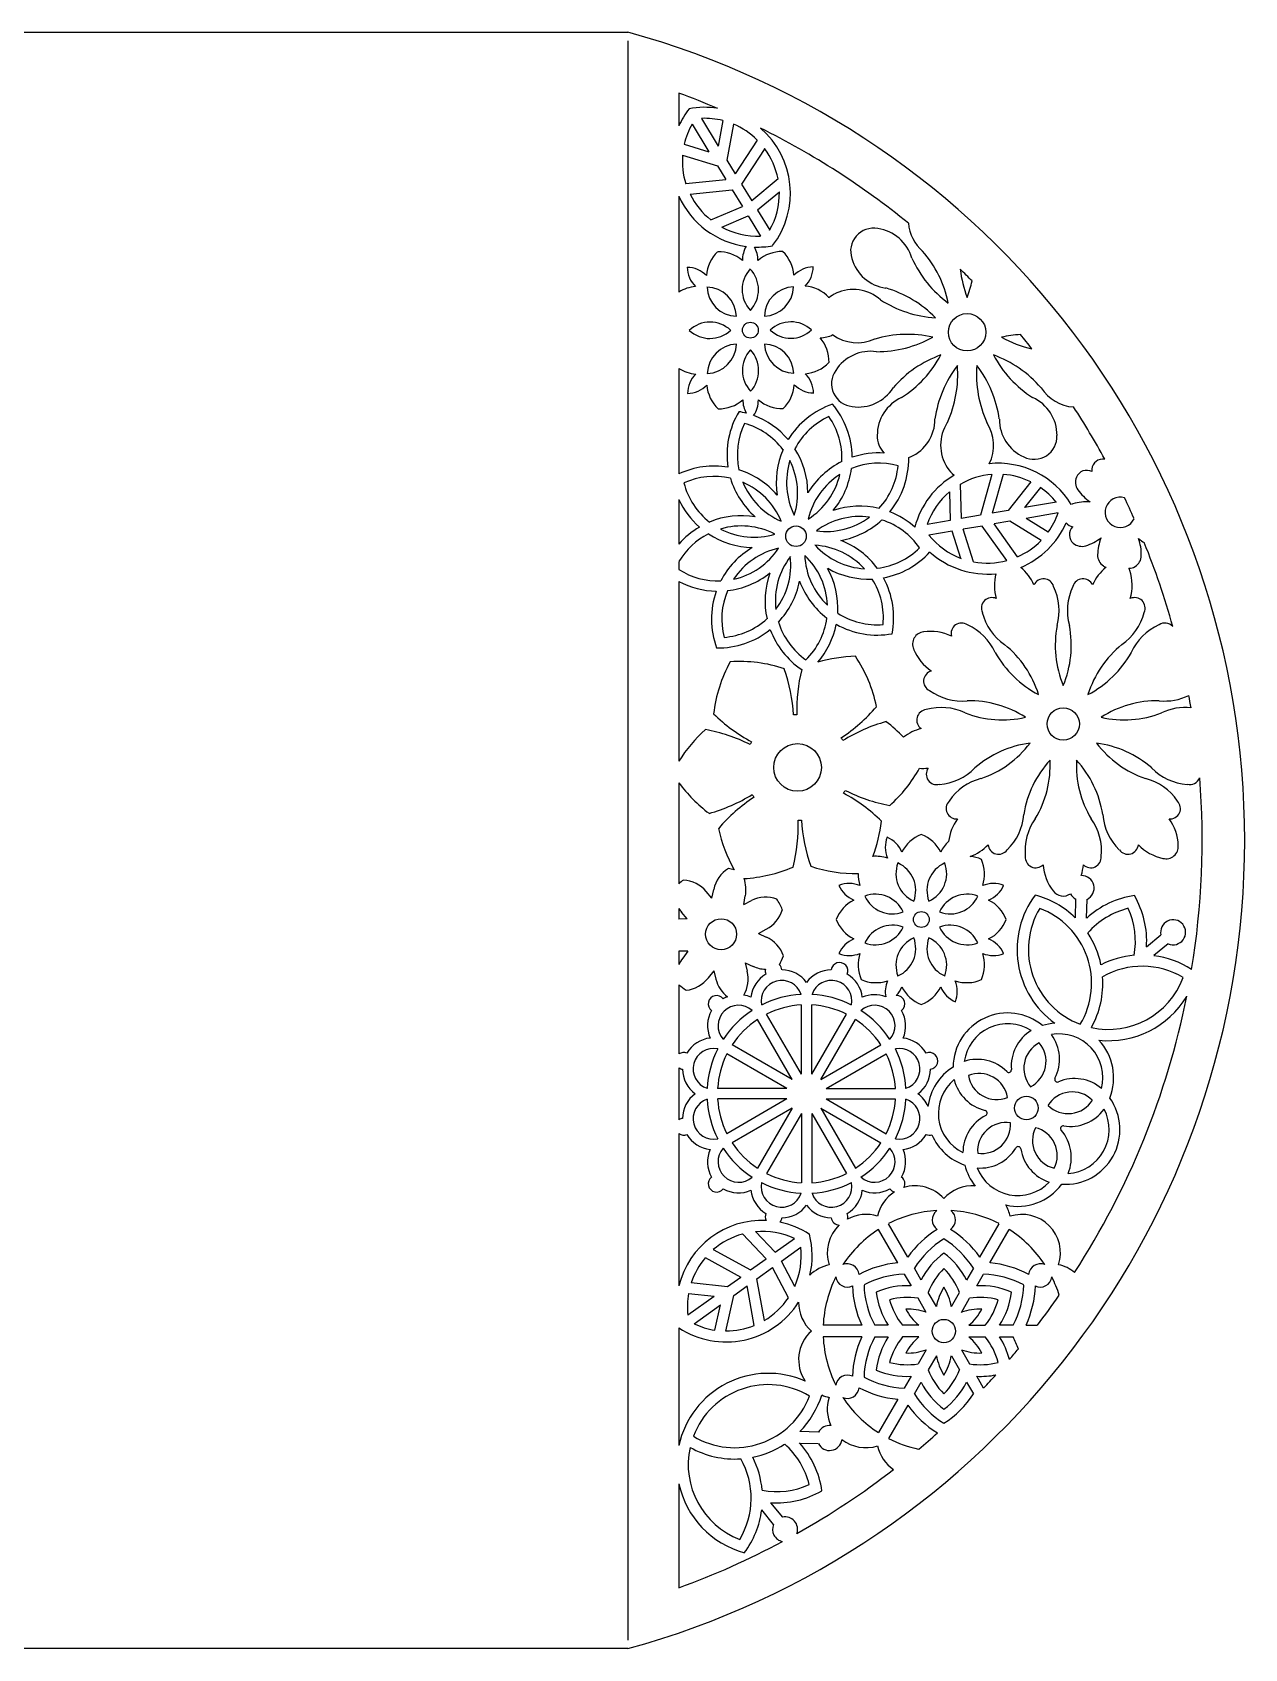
# Model space of a CAD drawing. Extents: x 2 to 287, y 28 to 218.
# Drawn here: x 144.5 to 287, y 28.3 to 218.3 of the extents above; entities that cross this region are included whole.
import ezdxf

# ---------------------------------------------------------------- set-up
doc = ezdxf.new("R2010")
doc.units = 0
doc.layers.get('0').update_dxf_attribs({"linetype": 'CONTINUOUS'})

msp = doc.modelspace()

# ---------------------------------------------------------------- linework, layer by layer
for p, q in [((74.54, 218.35), (214.54, 218.35)), ((214.54, 217.35), (214.54, 29.35)), ((220.54, 211.19), (220.54, 207.35)), ((222.08, 207.56), (224.07, 204.3)), ((223.18, 208.23), (225.17, 204.97)), ((225.71, 207.97), (225.17, 204.97)), ((226.94, 207.55), (226.18, 203.32)), ((229.75, 205.68), (227.16, 201.7)), ((220.97, 203.91), (225.08, 202.65)), ((221.16, 205.19), (224.07, 204.3)), ((226.18, 203.32), (227.16, 201.7)), ((230.62, 204.67), (227.91, 200.49)), ((225.08, 202.65), (226.07, 201.03)), ((221.35, 200.56), (226.07, 201.03)), ((221.85, 199.32), (226.81, 199.82)), ((226.81, 199.82), (228, 197.87)), ((227.91, 200.49), (229.09, 198.54)), ((232.19, 201.11), (229.09, 198.54)), ((232.36, 199.57), (229.77, 197.43)), ((220.54, 199.08), (220.54, 187.81)), ((224.3, 196.29), (228, 197.87)), ((225.58, 195.44), (228.67, 196.77)), ((228.67, 196.77), (230.12, 194.4)), ((229.77, 197.43), (231.21, 195.07)), ((220.54, 178.82), (220.54, 166.44)), ((257.33, 166.38), (255.97, 161.58)), ((258.66, 166.38), (257.37, 161.82)), ((261.92, 165.5), (259.24, 162.14)), ((220.54, 163.42), (220.54, 158.18)), ((252.35, 164.33), (252.44, 160.97)), ((253.61, 165.22), (253.72, 161.19)), ((263.04, 164.85), (261.14, 162.47)), ((255.97, 161.58), (253.72, 161.19)), ((259.24, 162.14), (257.37, 161.82)), ((264.91, 163.12), (261.14, 162.47)), ((265.12, 161.85), (261.36, 161.2)), ((252.44, 160.97), (249.71, 160.5)), ((252.66, 159.71), (249.93, 159.24)), ((253.69, 156.51), (252.66, 159.71)), ((256.18, 160.31), (253.94, 159.93)), ((255.18, 156.1), (253.94, 159.93)), ((259.07, 156.24), (256.18, 160.31)), ((259.45, 160.88), (257.59, 160.55)), ((260.33, 156.69), (257.59, 160.55)), ((263.11, 158.6), (259.45, 160.88)), ((263.94, 159.59), (261.36, 161.2)), ((220.54, 156.12), (220.54, 155.2)), ((220.54, 153.8), (220.54, 132.67)), ((220.54, 130.12), (220.54, 118.26)), ((224.42, 116.57), (223.75, 117.36)), ((224.42, 116.57), (224.63, 117.58)), ((228.15, 115.82), (228.34, 116.83)), ((228.15, 115.82), (229.07, 116.28)), ((267.17, 116.46), (267.13, 114.25)), ((268.46, 114.23), (268.51, 116.43)), ((220.54, 115.36), (220.54, 114.1)), ((221.5, 114.13), (220.54, 114.1)), ((221.5, 114.13), (220.85, 114.93)), ((229.88, 112.43), (230.79, 112.91)), ((229.88, 112.43), (230.81, 112)), ((275.5, 110.83), (277.19, 112.24)), ((221.6, 110.33), (220.54, 110.32)), ((220.54, 110.32), (220.54, 108.75)), ((221.6, 110.33), (220.98, 109.5)), ((278.05, 111.21), (276.35, 109.81)), ((228.31, 108.97), (228.55, 107.97)), ((228.31, 108.97), (229.25, 108.55)), ((224.63, 108.03), (223.99, 107.22)), ((224.63, 108.03), (224.89, 107.04)), ((220.54, 106.38), (220.54, 98.25)), ((234.93, 95.87), (230.85, 102.93)), ((234.93, 95.87), (234.93, 104.03)), ((236.16, 95.87), (236.16, 104.03)), ((236.16, 95.87), (240.24, 102.93)), ((233.86, 95.26), (229.78, 102.32)), ((237.22, 95.26), (241.3, 102.32)), ((233.86, 95.26), (226.8, 99.33)), ((237.22, 95.26), (244.29, 99.33)), ((233.24, 94.19), (226.18, 98.27)), ((237.84, 94.19), (244.9, 98.27)), ((220.54, 96.63), (220.54, 90.51)), ((233.24, 94.19), (225.09, 94.19)), ((237.84, 94.19), (246, 94.19)), ((233.24, 92.96), (225.09, 92.96)), ((233.24, 92.96), (226.18, 88.88)), ((233.86, 91.89), (226.8, 87.81)), ((233.86, 91.89), (229.78, 84.83)), ((234.93, 91.27), (230.85, 84.21)), ((234.93, 91.27), (234.93, 83.12)), ((236.16, 91.27), (236.16, 83.12)), ((236.16, 91.27), (240.24, 84.21)), ((237.22, 91.89), (244.29, 87.81)), ((237.22, 91.89), (241.3, 84.83)), ((237.84, 92.96), (246, 92.96)), ((237.84, 92.96), (244.9, 88.88)), ((220.54, 88.89), (220.54, 71.01)), ((247.45, 74.38), (245.18, 78.3)), ((255.91, 74.38), (258.18, 78.3)), ((228.01, 77.09), (230.8, 74.19)), ((229.53, 77.37), (231.86, 74.95)), ((231.86, 74.95), (234.11, 76.57)), ((246.26, 73.7), (243.99, 77.62)), ((257.1, 73.7), (259.37, 77.62)), ((223.63, 74.31), (227.8, 72.03)), ((224.58, 75.26), (228.95, 72.86)), ((228.95, 72.86), (230.8, 74.19)), ((232.61, 73.91), (234.86, 75.53)), ((229.7, 71.82), (231.55, 73.15)), ((233.41, 69.58), (231.55, 73.15)), ((234.16, 70.93), (232.61, 73.91)), ((247.02, 72.37), (247.82, 71)), ((249, 71.68), (248.21, 73.06)), ((255.15, 73.06), (254.35, 71.68)), ((255.54, 71), (256.34, 72.37)), ((221.98, 71.37), (226.26, 70.92)), ((226.26, 70.92), (227.8, 72.03)), ((227.01, 69.88), (228.55, 70.99)), ((229.38, 66.32), (228.55, 70.99)), ((230.58, 66.91), (229.7, 71.82)), ((221.59, 67.57), (224.69, 69.8)), ((221.66, 70.11), (224.69, 69.8)), ((222.34, 66.52), (225.44, 68.75)), ((224.77, 65.78), (225.44, 68.75)), ((226.07, 65.68), (227.01, 69.88)), ((249.61, 67.88), (248.66, 69.53)), ((250.8, 68.57), (249.85, 70.22)), ((252.56, 68.57), (253.51, 70.22)), ((253.75, 67.88), (254.7, 69.53)), ((220.54, 66.06), (220.54, 52.22)), ((242.02, 66.36), (237.5, 66.36)), ((242.02, 64.99), (237.5, 64.99)), ((245.14, 66.36), (243.55, 66.36)), ((243.55, 64.99), (245.14, 64.99)), ((248.74, 66.36), (246.83, 66.36)), ((248.74, 64.99), (246.83, 64.99)), ((254.62, 66.36), (256.53, 66.36)), ((254.62, 64.99), (256.53, 64.99)), ((259.81, 66.36), (258.22, 66.36)), ((258.22, 64.99), (259.81, 64.99)), ((261.34, 66.36), (262.66, 66.36)), ((249.61, 63.47), (248.66, 61.82)), ((250.8, 62.78), (249.85, 61.13)), ((252.56, 62.78), (253.51, 61.13)), ((253.75, 63.47), (254.7, 61.82)), ((247.82, 60.36), (247.02, 58.98)), ((248.21, 58.29), (249, 59.67)), ((254.35, 59.67), (255.15, 58.29)), ((256.34, 58.97), (255.54, 60.36)), ((246.26, 57.66), (243.99, 53.74)), ((247.45, 56.97), (245.18, 53.05)), ((236.95, 53.81), (234.75, 53.86)), ((234.72, 52.52), (236.92, 52.47)), ((220.54, 47.73), (220.54, 35.5)), ((231.67, 42.95), (230.28, 44.65)), ((231.31, 45.5), (232.71, 43.8)), ((214.54, 28.35), (74.54, 28.35))]:
    msp.add_line(p, q)
for centre, radius in [((254.41, 183.09), 2.2), ((228.94, 183.34), 0.929), ((234.3, 159.11), 1.21), ((265.71, 137.04), 1.9), ((234.48, 131.93), 2.8), ((225.5, 112.33), 1.82), ((249.03, 114.06), 0.929), ((261.38, 91.9), 1.39), ((251.68, 65.68), 1.37)]:
    msp.add_circle(centre, radius)
for centre, radius, start, end in [((188.55, 123.35), 98.49, 285.3013, 74.6987), ((188.55, 123.35), 93.49, 67.0007, 69.9899), ((229.76, 203.21), 10.11, 142.5368, 155.8693), ((223.53, 199.42), 10.11, 81.2373, 100.2363), ((229.76, 203.21), 8.82, 150.471, 167.0742), ((223.53, 199.42), 8.82, 75.6989, 92.3021), ((223.53, 199.42), 8.82, 45.2406, 67.2657), ((223.53, 199.42), 10.11, 322.5368, 49.3616), ((188.55, 123.35), 93.49, 50.9003, 63.5982), ((229.76, 203.21), 8.82, 175.5074, 197.5325), ((223.53, 199.42), 8.82, 11.0483, 36.5535), ((223.53, 199.42), 8.82, 330.471, 1.0328), ((229.76, 203.21), 10.11, 204.1307, 262.483), ((229.76, 203.21), 8.82, 206.2196, 231.7248), ((252.34, 196.31), 4.85, 184.9075, 229.4566), ((229.76, 203.21), 8.82, 241.7403, 272.3021), ((243.41, 192.63), 2.69, 79.2357, 198.9461), ((243.25, 190.47), 4.85, 15.998, 82.1563), ((228.05, 189.46), 4.28, 133.7766, 175.9562), ((225.21, 188.27), 4.28, 49.392, 91.5716), ((231.32, 191.53), 3.32, 149.9417, 180.1126), ((229.76, 203.21), 10.11, 268.1153, 280.2363), ((226.51, 191.51), 3.32, 0.2356, 28.7364), ((232.64, 188.3), 4.28, 88.7766, 130.9562), ((229.79, 189.47), 4.28, 4.392, 46.5716), ((238.9, 183.75), 13.59, 11.8159, 40.8308), ((221.44, 187.4), 3.32, 45.2356, 88.9319), ((224.83, 190.81), 3.32, 181.4163, 225.1126), ((231.53, 188.1), 3.56, 137.057, 223.2912), ((226.33, 188.08), 3.56, 317.057, 43.2912), ((236.41, 187.45), 3.32, 91.4163, 135.1126), ((233.01, 190.83), 3.32, 315.2356, 358.9319), ((245.52, 193.09), 4.85, 196.0256, 262.1838), ((260.26, 197.47), 13.59, 204.6238, 233.6387), ((267.11, 192.03), 13.59, 186.5156, 200.9114), ((188.55, 123.35), 93.49, 44.7056, 45.9009), ((222.81, 184.19), 4.28, 94.392, 122.0792), ((227.4, 188.53), 3.56, 182.057, 268.2912), ((223.73, 184.84), 3.56, 2.057, 88.2912), ((234.14, 184.88), 3.56, 92.057, 178.2912), ((230.45, 188.54), 3.56, 272.057, 358.2912), ((235.07, 184.23), 4.28, 43.7766, 85.9562), ((241.03, 183.27), 4.85, 48.7253, 114.8835), ((241.01, 175.26), 13.59, 44.5432, 73.5581), ((241.72, 192.03), 13.59, 339.0886, 347.6187), ((240, 185.16), 2.69, 111.963, 133.1674), ((233.88, 187.07), 4.28, 0.8237, 1.5716), ((251.56, 198.35), 13.59, 237.351, 266.3659), ((233.7, 180.75), 3.56, 47.057, 133.2912), ((224.19, 180.72), 3.56, 47.057, 133.2912), ((224.18, 185.92), 3.56, 227.057, 313.2912), ((233.69, 185.95), 3.56, 227.057, 313.2912), ((237.12, 185.76), 3.32, 270.2356, 297.1559), ((233.9, 179.63), 4.28, 358.7766, 40.9562), ((241.52, 186.7), 4.85, 233.4147, 294.9111), ((247.38, 169.25), 13.59, 77.2704, 106.2853), ((243.76, 194.39), 13.59, 270.0783, 299.0932), ((261.45, 169.25), 13.59, 93.2618, 102.7296), ((265.06, 194.39), 13.59, 240.9068, 257.1173), ((188.55, 123.35), 93.49, 38.1822, 39.5078), ((223.74, 181.8), 3.56, 272.057, 358.2912), ((227.43, 178.13), 3.56, 92.057, 178.2912), ((231.56, 178.59), 3.56, 137.057, 223.2912), ((226.35, 178.57), 3.56, 317.057, 43.2912), ((230.48, 178.14), 3.56, 2.057, 88.2912), ((234.15, 181.83), 3.56, 182.057, 268.2912), ((243.06, 176), 4.85, 81.4525, 147.6108), ((222.81, 182.45), 4.28, 237.8371, 265.9562), ((235.07, 182.48), 4.28, 274.392, 316.5716), ((255.97, 167.65), 13.59, 109.9977, 139.0126), ((239.35, 186.84), 13.59, 302.8056, 331.8205), ((264.08, 170.94), 13.59, 142.725, 171.7399), ((239.72, 178.1), 13.59, 335.5328, 4.5478), ((269.11, 178.1), 13.59, 175.4522, 204.4672), ((244.75, 170.94), 13.59, 8.2601, 37.275), ((252.85, 167.65), 13.59, 40.9874, 70.0023), ((269.48, 186.84), 13.59, 208.1795, 237.1944), ((224.87, 175.84), 3.32, 135.2356, 178.9319), ((221.47, 179.22), 3.32, 271.4163, 315.1126), ((228.09, 177.2), 4.28, 184.392, 226.5716), ((229.83, 177.21), 4.28, 313.7766, 355.9562), ((236.44, 179.27), 3.32, 225.2356, 268.9319), ((233.05, 175.86), 3.32, 1.4163, 45.1126), ((241.17, 177.04), 2.69, 144.6903, 264.4006), ((225.24, 178.37), 4.28, 268.7766, 310.9562), ((231.37, 175.16), 3.32, 180.2356, 208.409), ((226.56, 175.14), 3.32, 326.2803, 0.1126), ((232.67, 178.4), 4.28, 229.392, 271.5716), ((241.62, 179.15), 4.85, 261.4801, 327.6384), ((248.7, 170.99), 4.85, 114.1798, 180.3381), ((260.13, 170.99), 4.85, 359.6619, 65.8202), ((267.21, 179.15), 4.85, 212.3616, 266.627), ((235.92, 168.71), 9.73, 148.7623, 188.7623), ((225.97, 164.16), 9.73, 75.3082, 80.4031), ((225.97, 164.16), 9.73, 40.4031, 69.8347), ((241.71, 165.42), 9.73, 108.7623, 148.7623), ((241.71, 165.42), 8.52, 114.4899, 152.1339), ((231.17, 168.33), 8.52, 357.0315, 34.6755), ((231.17, 168.33), 9.73, 0.4031, 40.4031), ((188.55, 123.35), 93.49, 28.651, 33.0381), ((235.92, 168.71), 8.52, 154.4899, 192.1339), ((225.97, 164.16), 8.52, 37.0315, 74.6755), ((245.78, 172.86), 4.85, 294.2074, 0.3656), ((256.15, 169.82), 4.85, 146.9071, 213.0653), ((252.68, 169.82), 4.85, 333.2199, 33.0929), ((263.05, 172.86), 4.85, 179.6344, 245.7926), ((241.71, 165.42), 9.73, 156.5586, 188.7623), ((225.97, 164.16), 9.73, 0.4031, 32.6067), ((246.54, 170.84), 2.69, 177.4175, 226.2974), ((262.29, 170.84), 2.69, 242.8721, 2.5825), ((224.68, 157.63), 9.73, 80.4031, 115.1693), ((241.71, 165.42), 8.52, 162.3982, 206.7672), ((225.97, 164.16), 8.52, 342.3982, 26.7672), ((244.03, 159.18), 9.73, 116.5586, 148.7623), ((244.03, 159.18), 8.52, 74.4899, 112.1339), ((244.03, 159.18), 9.73, 86.1651, 108.7623), ((237.82, 168.19), 8.52, 317.0315, 354.6755), ((237.82, 168.19), 9.73, 320.4031, 0.9347), ((246.54, 170.84), 2.69, 292.0744, 297.1279), ((258.03, 157.58), 10.11, 31.4067, 95.8265), ((270.37, 166.88), 1.31, 92.537, 187.1454), ((270.41, 166.69), 1.49, 82.959, 93.78), ((224.68, 157.63), 8.52, 77.0315, 114.6755), ((229.37, 167.51), 8.52, 194.4899, 232.1339), ((235.92, 168.71), 9.73, 196.5586, 228.7623), ((224.68, 157.63), 9.73, 40.4031, 72.6067), ((224.68, 157.63), 8.52, 22.3982, 66.7672), ((235.92, 168.71), 8.52, 202.3982, 246.7672), ((231.17, 168.33), 8.52, 302.3982, 346.7672), ((244.03, 159.18), 8.52, 122.3982, 166.7672), ((231.17, 168.33), 9.73, 320.4031, 352.6067), ((258.03, 157.58), 10.11, 120.4618, 165.1005), ((254.41, 168.53), 2.69, 210.1448, 236.073), ((258.03, 157.58), 8.82, 94.5955, 120.1007), ((258.03, 157.58), 8.82, 63.8833, 85.9084), ((268.63, 165.45), 1.49, 156.0583, 215.8612), ((268.47, 165.55), 1.31, 62.6929, 157.3013), ((229.37, 167.51), 9.73, 204.8319, 228.7623), ((258.03, 157.58), 8.82, 130.1162, 160.678), ((258.03, 157.58), 8.82, 38.8469, 55.4501), ((272.05, 167.81), 5.64, 214.9099, 235.657), ((272.42, 161.92), 1.79, 74.0428, 335.3541), ((188.55, 123.35), 93.49, 23.8678, 25.5291), ((227.88, 151.8), 9.73, 80.4031, 112.6067), ((241.8, 152.91), 9.73, 76.5586, 108.7623), ((241.8, 152.91), 9.73, 48.3269, 68.7623), ((256.8, 164.77), 8.82, 324.0748, 340.678), ((267.26, 161.48), 1.49, 105.9771, 113.595), ((268.49, 157.52), 5.64, 86.1813, 106.9284), ((227.88, 151.8), 9.73, 120.4031, 138.9764), ((227.88, 151.8), 8.52, 62.3982, 106.7672), ((229.37, 167.51), 8.52, 242.3982, 286.7672), ((241.8, 152.91), 8.52, 82.3982, 126.7672), ((237.82, 168.19), 8.52, 262.3982, 306.7672), ((237.82, 168.19), 9.73, 280.4031, 312.6067), ((241.8, 152.91), 8.52, 34.4899, 72.1339), ((256.8, 164.77), 10.11, 292.8055, 336.1975), ((267.07, 161.5), 1.31, 218.3096, 259.1454), ((267.74, 159.29), 1.31, 134.6929, 229.3013), ((227.88, 151.8), 8.52, 117.0315, 149.4908), ((229.37, 167.51), 9.73, 236.5586, 268.7623), ((234.09, 149.38), 9.73, 120.4031, 152.6067), ((234.09, 149.38), 8.52, 102.3982, 146.7672), ((225.13, 162.38), 8.52, 282.3982, 326.7672), ((242.83, 163.8), 8.52, 222.3982, 266.7672), ((236.05, 149.54), 8.52, 42.3982, 86.7672), ((236.05, 149.54), 9.73, 36.5586, 68.7623), ((242.83, 163.8), 8.52, 277.0315, 314.6755), ((256.8, 164.77), 8.82, 218.8469, 249.4087), ((256.8, 164.77), 8.82, 293.6165, 315.6416), ((267.89, 159.41), 1.49, 228.0583, 287.8612), ((266.71, 163.39), 5.64, 286.9099, 307.657), ((275.39, 156.82), 5.64, 158.1813, 178.9284), ((269.25, 156.94), 5.64, 358.9099, 19.657), ((278.18, 163.17), 5.64, 230.1813, 238.468), ((188.55, 123.35), 93.49, 15.6098, 21.9968), ((240.39, 151.52), 8.52, 142.3982, 186.7672), ((225.17, 155.72), 8.52, 322.3982, 6.7672), ((243.84, 157.22), 8.52, 182.3982, 226.7672), ((229.49, 150.65), 8.52, 2.3982, 46.7672), ((242.83, 163.8), 9.73, 280.4031, 317.7807), ((256.8, 164.77), 10.11, 228.0113, 275.6158), ((256.8, 164.77), 8.82, 259.4242, 284.9294), ((271.24, 156.88), 1.49, 177.9771, 237.78), ((273.4, 156.84), 1.49, 300.0583, 359.8612), ((225.13, 162.38), 8.52, 237.4188, 272.1339), ((225.13, 162.38), 9.73, 276.5586, 308.7623), ((240.39, 151.52), 9.73, 160.4031, 192.6067), ((242.83, 163.8), 9.73, 240.4031, 272.6067), ((229.49, 150.65), 9.73, 356.5586, 28.7623), ((236.05, 149.54), 8.52, 354.4899, 32.1339), ((236.05, 149.54), 9.73, 348.7623, 28.7623), ((263.28, 153.34), 5.66, 166.025, 195.9944), ((257.1, 151.09), 5.66, 24.0056, 50.3316), ((263.39, 152.88), 1.23, 15.1705, 154.9684), ((268.04, 152.88), 1.23, 25.0316, 164.8295), ((274.33, 151.09), 5.66, 129.378, 155.9944), ((271.16, 156.7), 1.31, 236.537, 250.8394), ((273.47, 156.66), 1.31, 268.1751, 301.3013), ((272.14, 154.71), 1.44, 15.2015, 26.7821), ((268.15, 153.34), 5.66, 344.0056, 17.8992), ((225.13, 162.38), 9.73, 241.8652, 268.7623), ((234.09, 149.38), 9.73, 160.4031, 200.4031), ((234.09, 149.38), 8.52, 157.0315, 194.6755), ((225.17, 155.72), 9.73, 316.5586, 348.7623), ((243.84, 157.22), 9.73, 200.4031, 232.6067), ((258.71, 150.36), 6.52, 344.5555, 25.7851), ((272.72, 150.36), 6.52, 154.2149, 195.4445), ((257.32, 150.67), 1.23, 65.0316, 204.8295), ((262.52, 151.75), 6.52, 194.2149, 235.4445), ((268.91, 151.75), 6.52, 304.5555, 345.7851), ((274.11, 150.67), 1.23, 335.1705, 114.9684), ((225.17, 155.72), 8.52, 274.4899, 312.1339), ((240.39, 151.52), 8.52, 197.0315, 234.6755), ((229.49, 150.65), 8.52, 314.4899, 352.1339), ((229.49, 150.65), 9.73, 319.2236, 348.7623), ((243.84, 157.22), 9.73, 240.4031, 280.4031), ((243.84, 157.22), 8.52, 237.0315, 274.6755), ((253.76, 147.68), 1.23, 55.1705, 194.9684), ((251.79, 142.74), 6.52, 24.5555, 65.7851), ((277.06, 146.29), 12.29, 169.0339, 202.6366), ((254.37, 146.29), 12.29, 337.3634, 10.9661), ((279.64, 142.74), 6.52, 114.2149, 155.4445), ((277.67, 147.68), 1.23, 42.0432, 124.8295), ((225.17, 155.72), 9.73, 268.7623, 308.7623), ((240.39, 151.52), 9.73, 200.4031, 236.1692), ((249.44, 146.44), 1.44, 95.2015, 204.7985), ((250.08, 142.27), 5.66, 64.0056, 97.8992), ((251.08, 136.83), 12.29, 17.3634, 50.9661), ((280.35, 136.83), 12.29, 129.0339, 162.6366), ((241.68, 128.18), 16.82, 91.338, 106.6464), ((227.29, 135.67), 16.82, 11.6914, 33.681), ((253.37, 147.97), 5.66, 202.1008, 235.9944), ((268.46, 151.42), 12.29, 209.0339, 242.6366), ((262.97, 151.42), 12.29, 297.3634, 330.9661), ((241.32, 136.28), 16.82, 151.338, 173.3276), ((227.65, 127.57), 16.82, 71.6914, 93.681), ((214.31, 136.96), 19.74, 3.3228, 19.4457), ((254.13, 138.71), 19.74, 166.1262, 181.6962), ((250.53, 142.08), 1.23, 105.0316, 244.8295), ((253.81, 146.26), 6.52, 234.2149, 275.4445), ((228.76, 151.91), 19.74, 303.3228, 319.4457), ((249.72, 137.5), 1.23, 95.1705, 234.9684), ((251.38, 132.46), 6.52, 64.5555, 105.7851), ((254.64, 127.48), 12.29, 57.3634, 90.9661), ((276.79, 127.48), 12.29, 89.0339, 122.6366), ((277.62, 146.26), 6.52, 264.5555, 295.9552), ((280.05, 132.46), 6.52, 84.032, 115.4445), ((188.55, 123.35), 93.49, 9.6019, 10.5069), ((238.44, 152.33), 19.74, 225.5733, 241.6962), ((234.48, 131.93), 6.2, 90.7377, 94.2813), ((250.18, 118.3), 19.74, 105.5733, 121.6962), ((234.84, 123.82), 16.82, 43.9615, 53.3276), ((258.58, 149.82), 12.29, 249.0339, 282.6366), ((272.85, 149.82), 12.29, 257.3634, 290.9661), ((234.84, 123.82), 16.82, 131.6914, 148.2581), ((220.04, 116.98), 19.74, 63.3228, 79.4457), ((234.48, 131.93), 6.2, 150.7377, 154.2813), ((234.48, 131.93), 6.2, 30.7377, 34.2813), ((250.38, 131), 5.66, 104.0056, 127.3923), ((263.38, 122.6), 12.29, 97.3634, 130.9661), ((252.04, 142.24), 12.29, 289.0339, 322.6366), ((279.39, 142.24), 12.29, 217.3634, 250.9661), ((268.05, 122.6), 12.29, 49.0339, 82.6366), ((234.13, 140.03), 16.82, 311.6914, 330.8321), ((249.24, 137.48), 5.66, 265.6764, 275.9944), ((250.84, 131.14), 1.23, 145.0316, 284.8295), ((250.68, 136.45), 6.52, 274.2149, 315.4445), ((273.21, 124.47), 12.29, 137.3634, 170.9661), ((251.89, 132.23), 12.29, 329.0339, 2.6366), ((279.54, 132.23), 12.29, 177.3634, 210.9661), ((258.22, 124.47), 12.29, 9.0339, 42.6366), ((280.75, 136.45), 6.52, 224.5555, 265.7851), ((234.13, 140.03), 16.82, 216.0795, 233.3276), ((234.48, 131.93), 6.2, 330.7377, 334.2813), ((248.93, 146.88), 19.74, 243.3228, 259.4457), ((257.68, 124.32), 6.52, 104.5555, 145.7851), ((273.75, 124.32), 6.52, 34.2149, 75.4445), ((280.59, 131.14), 1.23, 255.1705, 339.8087), ((188.55, 123.35), 93.49, 350.6694, 4.5207), ((218.79, 145.55), 19.74, 285.5733, 301.6962), ((240.21, 111.94), 19.74, 123.3228, 139.4457), ((234.48, 131.93), 6.2, 210.7377, 214.2813), ((230.53, 111.52), 19.74, 45.5733, 61.6962), ((253.17, 127.11), 1.23, 135.1705, 274.9684), ((278.26, 127.11), 1.23, 265.0316, 44.8295), ((214.83, 125.14), 19.74, 345.5733, 1.6962), ((234.48, 131.93), 6.2, 270.7377, 274.2813), ((254.65, 126.89), 19.74, 183.3228, 199.4457), ((227.65, 127.57), 16.82, 338.7366, 353.3276), ((257.85, 122.56), 5.66, 144.0056, 173.0865), ((254.58, 126.92), 6.52, 314.2149, 355.4445), ((267.74, 122.13), 6.52, 144.5555, 185.7851), ((263.69, 122.13), 6.52, 354.2149, 35.4445), ((276.85, 126.92), 6.52, 184.5555, 225.7851), ((273.58, 122.56), 5.66, 2.1008, 35.9944), ((241.68, 128.18), 16.82, 191.6914, 209.4804), ((248.11, 122.54), 3.32, 158.7422, 202.4385), ((243.68, 120.7), 3.32, 22.5615, 66.2578), ((250.57, 120.05), 4.28, 111.1025, 153.2821), ((247.49, 120.05), 4.28, 26.7179, 68.8975), ((254.38, 120.7), 3.32, 130.2349, 157.4385), ((252.82, 126.78), 5.66, 290.091, 315.9944), ((258.11, 122.96), 1.23, 185.0316, 324.8295), ((273.32, 122.96), 1.23, 215.1705, 354.9684), ((278.61, 126.78), 5.66, 224.0056, 257.8992), ((277.8, 122.64), 1.44, 255.2015, 4.7985), ((228.32, 116.84), 3.76, 121.6047, 168.5656), ((222.53, 97.71), 22.65, 78.5251, 80.2971), ((227.29, 135.67), 16.82, 273.0461, 293.3276), ((241.32, 136.28), 16.82, 251.6914, 270.9529), ((243.7, 117.21), 4.28, 71.7179, 95.1387), ((249.61, 119.45), 3.56, 159.3829, 245.6171), ((244.81, 117.46), 3.56, 339.3829, 65.6171), ((253.25, 117.46), 3.56, 114.3829, 200.6171), ((248.45, 119.45), 3.56, 294.3829, 20.6171), ((254.36, 117.21), 4.28, 66.1025, 84.5993), ((252.18, 119.39), 4.28, 341.7179, 23.8975), ((262.48, 121.37), 1.23, 175.1705, 314.9684), ((269, 120.89), 5.66, 184.0056, 217.8992), ((262.43, 120.89), 5.66, 342.7737, 355.9944), ((268.95, 121.37), 1.23, 225.0316, 4.8295), ((235.07, 100.9), 22.65, 128.1898, 129.932), ((220.87, 114.94), 3.76, 39.9213, 86.8822), ((224.66, 117.58), 3.76, 348.4927, 20.2058), ((240.55, 114.97), 3.32, 67.5615, 111.2578), ((242.38, 119.41), 3.32, 203.7422, 247.4385), ((245.88, 119.39), 4.28, 178.8896, 198.2821), ((257.51, 114.97), 3.32, 68.7422, 112.4385), ((255.67, 119.41), 3.32, 292.5615, 336.2578), ((267.87, 117.75), 1.47, 295.9181, 91.2147), ((230.78, 112.93), 3.76, 70.1761, 117.1371), ((212.22, 105.53), 22.65, 25.3326, 28.8685), ((243.03, 112.52), 4.28, 116.7179, 158.8975), ((243.64, 113.48), 3.56, 24.3829, 110.6171), ((245.63, 118.28), 3.56, 204.3829, 290.6171), ((254.42, 113.48), 3.56, 69.3829, 155.6171), ((252.43, 118.28), 3.56, 249.3829, 335.6171), ((255.02, 112.52), 4.28, 21.1025, 63.2821), ((271.02, 110.54), 10.73, 143.4274, 234.0214), ((259.64, 106.57), 10.73, 45.7315, 75.0682), ((265.71, 118.25), 1.44, 215.2015, 305.8957), ((267.87, 117.75), 1.47, 207.2414, 241.8345), ((275.65, 106.26), 10.73, 98.4273, 132.0211), ((264.79, 111.49), 10.73, 356.4744, 30.0681), ((223.73, 117.34), 3.76, 211.8048, 219.9942), ((229.08, 116.26), 3.76, 297.0641, 344.0251), ((243.03, 115.6), 4.28, 201.1025, 243.2821), ((255.02, 115.6), 4.28, 296.7179, 338.8975), ((271.02, 110.54), 9.4, 149.155, 249.3405), ((259.64, 106.57), 9.4, 329.155, 69.3405), ((275.65, 106.26), 9.4, 104.155, 138.5769), ((264.79, 111.49), 9.4, 349.9186, 24.3405), ((278.63, 112.56), 1.47, 246.661, 192.5774), ((245.63, 109.83), 3.56, 69.3829, 155.6171), ((243.64, 114.64), 3.56, 249.3829, 335.6171), ((252.43, 109.83), 3.56, 24.3829, 110.6171), ((254.42, 114.64), 3.56, 204.3829, 290.6171), ((259.64, 106.57), 10.73, 11.6407, 33.374), ((229.27, 108.57), 3.76, 18.7475, 65.7085), ((242.38, 108.71), 3.32, 112.5615, 156.2578), ((249.61, 108.67), 3.56, 114.3829, 200.6171), ((244.81, 110.66), 3.56, 294.3829, 20.6171), ((253.25, 110.66), 3.56, 159.3829, 245.6171), ((248.45, 108.67), 3.56, 339.3829, 65.6171), ((255.67, 108.71), 3.32, 23.7422, 67.4385), ((223.98, 107.23), 3.76, 142.7784, 156.2101), ((230.8, 111.98), 3.76, 245.6356, 268.5307), ((211.91, 118.47), 22.65, 334.5175, 337.44), ((231.67, 108.01), 0.986, 7.2303, 46.2267), ((239.41, 108.01), 0.986, 337.2303, 172.7697), ((240.55, 113.14), 3.32, 248.7422, 292.4385), ((245.88, 108.73), 4.28, 161.7179, 203.8975), ((252.18, 108.73), 4.28, 336.1025, 18.2821), ((257.51, 113.14), 3.32, 247.5615, 291.2578), ((275, 99.16), 10.73, 95.1215, 116.8548), ((275, 99.16), 9.4, 59.155, 119.6835), ((275, 99.16), 10.73, 57.2618, 82.7639), ((221, 109.49), 3.76, 275.8904, 322.8513), ((228.53, 107.96), 3.76, 194.207, 232.5997), ((224.91, 107.04), 3.76, 329.9724, 14.2799), ((232.62, 104.49), 3.65, 120.5393, 173.3883), ((232.62, 104.49), 2.41, 18.5226, 191.4774), ((231.67, 108.01), 0.986, 167.9267, 202.7697), ((232.62, 104.49), 3.65, 36.6117, 89.4607), ((238.47, 104.49), 3.65, 90.5393, 143.3883), ((238.47, 104.49), 2.41, 348.5226, 161.4774), ((238.47, 104.49), 3.65, 6.6117, 59.4607), ((243.7, 110.91), 4.28, 246.1025, 288.2821), ((248.11, 105.58), 3.32, 157.5615, 190.5553), ((254.36, 110.91), 4.28, 251.7179, 293.8975), ((249.94, 105.58), 3.32, 338.7422, 22.4385), ((259.64, 106.57), 10.73, 330.9729, 4.0362), ((271.02, 110.54), 9.4, 257.711, 339.3405), ((234.51, 124.21), 22.65, 231.9043, 234.5828), ((224.97, 104.14), 0.986, 37.2303, 232.7697), ((227.55, 101.57), 3.65, 110.8417, 119.4607), ((227.55, 101.57), 3.65, 66.6117, 80.2345), ((235.54, 93.57), 11.7, 93.1238, 116.8762), ((235.54, 93.57), 11.7, 63.1238, 86.8762), ((243.54, 101.57), 3.65, 68.9206, 113.3883), ((243.68, 107.41), 3.32, 316.5793, 337.4385), ((246.11, 104.14), 0.986, 307.2303, 91.2046), ((250.57, 108.06), 4.28, 206.7179, 248.8975), ((247.49, 108.06), 4.28, 291.1025, 333.2821), ((254.38, 107.41), 3.32, 202.5615, 246.2578), ((188.55, 123.35), 93.49, 327.1047, 348.6987), ((271.02, 110.54), 10.73, 263.9279, 329.0406), ((227.55, 101.57), 3.65, 150.5393, 203.3883), ((227.55, 101.57), 2.41, 48.5226, 221.4774), ((235.54, 93.57), 11.7, 123.1238, 146.8762), ((235.54, 93.57), 10.47, 93.3723, 116.6277), ((235.54, 93.57), 10.47, 63.3723, 86.6277), ((243.54, 101.57), 2.41, 318.5226, 131.4774), ((235.54, 93.57), 11.7, 33.1238, 56.8762), ((243.54, 101.57), 3.65, 336.6117, 29.4607), ((259.18, 96.65), 6.42, 50.1647, 179.4707), ((235.54, 93.57), 10.47, 123.3723, 146.6277), ((235.54, 93.57), 10.47, 33.3723, 56.6277), ((259.18, 96.65), 5.15, 57.679, 171.9564), ((264.52, 96.82), 4.92, 121.6793, 184.61), ((265.22, 95.46), 6.42, 94.5223, 107.4707), ((224.62, 96.5), 3.65, 96.6117, 149.4607), ((224.62, 96.5), 2.41, 78.5226, 251.4774), ((235.54, 93.57), 11.7, 153.1238, 176.8762), ((246.46, 96.5), 2.41, 288.5226, 101.4774), ((235.54, 93.57), 11.7, 3.1238, 26.8762), ((246.46, 96.5), 3.65, 30.5393, 83.3883), ((264.44, 96.57), 3.36, 117.4106, 220.2248), ((260.33, 97.39), 3.36, 297.4106, 40.2248), ((265.22, 95.46), 5.15, 345.679, 99.9564), ((260.35, 97.64), 4.92, 333.0254, 35.9561), ((265.22, 95.46), 6.42, 338.1647, 43.427), ((221.1, 97.44), 0.986, 67.2303, 124.873), ((235.54, 93.57), 10.47, 153.3723, 176.6277), ((235.54, 93.57), 10.47, 3.3723, 26.6277), ((249.98, 97.44), 0.986, 277.2303, 112.7697), ((255.6, 92.7), 4.92, 45.0254, 107.9561), ((221.1, 97.44), 0.986, 235.127, 262.7697), ((224.62, 96.5), 3.65, 180.5393, 233.3883), ((246.46, 96.5), 3.65, 306.6117, 359.4607), ((256.18, 91.28), 6.42, 122.1647, 172.8187), ((256.18, 91.28), 5.15, 129.679, 243.9564), ((257.67, 96.41), 4.92, 193.6793, 256.61), ((255.84, 92.6), 3.36, 9.4106, 112.2248), ((257.88, 96.26), 3.36, 189.4106, 292.2248), ((259.3, 96.4), 0.318, 225.0254, 4.61), ((265.02, 95.27), 0.318, 153.0254, 292.61), ((267.03, 90.44), 4.92, 49.6793, 112.61), ((224.62, 90.65), 3.65, 126.6117, 179.4607), ((246.46, 90.65), 3.65, 23.177, 53.3883), ((266.77, 90.43), 3.36, 45.4106, 148.2248), ((224.62, 90.65), 2.41, 108.5226, 281.4774), ((235.54, 93.57), 11.7, 183.1238, 206.8762), ((235.54, 93.57), 10.47, 183.3723, 206.6277), ((235.54, 93.57), 10.47, 333.3723, 356.6277), ((235.54, 93.57), 11.7, 333.1238, 356.8762), ((246.46, 90.65), 2.41, 258.5226, 71.4774), ((256.46, 91.31), 0.318, 297.0254, 76.61), ((266.28, 94.6), 3.36, 225.4106, 328.2248), ((265.96, 89.35), 6.42, 266.1647, 35.4707), ((266.53, 94.65), 4.92, 261.0254, 323.9561), ((265.96, 89.35), 5.15, 273.679, 27.9564), ((221.1, 89.7), 0.986, 97.2303, 124.873), ((258.84, 86.65), 4.92, 117.0254, 179.9561), ((259.01, 86.84), 3.36, 81.4106, 184.2248), ((256.16, 89.92), 3.36, 261.4106, 4.2248), ((265.46, 88.08), 3.36, 153.4106, 256.2248), ((261.65, 86.32), 3.36, 333.4106, 76.2248), ((265.71, 89.48), 0.318, 81.0254, 220.61), ((221.1, 89.7), 0.986, 235.127, 292.7697), ((224.62, 90.65), 3.65, 210.5393, 263.3883), ((235.54, 93.57), 10.47, 213.3723, 236.6277), ((235.54, 93.57), 10.47, 303.3723, 326.6277), ((246.46, 90.65), 3.65, 276.6117, 329.4607), ((249.98, 89.7), 0.986, 247.2303, 287.3169), ((256.18, 91.28), 6.42, 203.0762, 251.4707), ((261.74, 86.08), 4.92, 337.6793, 40.61), ((227.55, 85.58), 3.65, 156.6117, 209.4607), ((227.55, 85.58), 2.41, 138.5226, 311.4774), ((235.54, 93.57), 11.7, 213.1238, 236.8762), ((235.54, 93.57), 11.7, 303.1238, 326.8762), ((243.54, 85.58), 2.41, 228.5226, 41.4774), ((243.54, 85.58), 3.65, 330.5393, 23.3883), ((255.95, 89.76), 4.92, 265.6793, 328.61), ((260.42, 87.04), 0.318, 9.0254, 148.61), ((265.59, 87.86), 4.92, 189.0254, 251.9561), ((224.97, 83), 0.986, 127.2303, 322.7697), ((235.54, 93.57), 10.47, 243.3723, 266.6277), ((235.54, 93.57), 10.47, 273.3723, 296.6277), ((246.11, 83), 0.986, 332.116, 52.7697), ((260.37, 86.76), 6.42, 194.1647, 218.9158), ((260.37, 86.76), 5.15, 201.679, 315.9564), ((227.55, 85.58), 3.65, 240.5393, 293.3883), ((232.62, 82.65), 3.65, 186.6117, 239.4607), ((232.62, 82.65), 2.41, 168.5226, 341.4774), ((235.54, 93.57), 11.7, 243.1238, 266.8762), ((235.54, 93.57), 11.7, 273.1238, 296.8762), ((238.47, 82.65), 2.41, 198.5226, 11.4774), ((238.47, 82.65), 3.65, 300.5393, 353.3883), ((243.54, 85.58), 3.65, 246.6117, 299.4607), ((248.32, 78.22), 4.53, 122.3463, 167.9362), ((246.11, 83), 0.986, 217.2303, 257.388), ((248.32, 78.22), 4.53, 42.0638, 107.1576), ((255.04, 78.22), 4.53, 85.7887, 137.9362), ((260.37, 86.76), 6.42, 257.208, 323.4707), ((232.62, 82.65), 3.65, 270.5393, 323.3883), ((238.47, 82.65), 3.65, 216.6117, 269.4607), ((251.68, 65.68), 14.2, 93.3886, 117.2292), ((251.68, 78.76), 1.37, 127.6879, 235.1369), ((251.68, 78.76), 1.37, 304.8631, 52.3121), ((251.68, 65.68), 14.2, 62.7708, 86.6114), ((255.04, 78.22), 4.53, 12.0638, 30.3351), ((230.35, 68.58), 10.11, 87.4804, 166.1353), ((231.67, 79.13), 0.986, 157.2303, 207.0984), ((231.67, 79.13), 0.986, 318.6155, 352.7697), ((230.35, 68.58), 10.11, 56.8585, 78.2334), ((242.5, 74.86), 4.53, 133.3601, 197.9362), ((239.41, 79.13), 0.986, 187.2303, 268.9124), ((239.41, 79.13), 0.986, 342.7713, 22.7697), ((242.5, 74.86), 4.53, 72.0638, 118.3235), ((260.86, 74.86), 4.53, 342.0638, 107.9362), ((230.35, 68.58), 8.82, 105.37, 130.8751), ((230.35, 68.58), 8.82, 64.7926, 95.3544), ((226.09, 74.51), 10.11, 347.0377, 14.5579), ((251.68, 65.68), 14.2, 122.7708, 146.6114), ((257.35, 67.34), 12.15, 122.0857, 144.5888), ((257.35, 67.34), 10.78, 121.7382, 147.9752), ((246.01, 67.34), 10.78, 32.0248, 58.2618), ((246.01, 67.34), 12.15, 35.4112, 57.9143), ((251.68, 65.68), 14.2, 33.3886, 57.2292), ((230.35, 68.58), 8.82, 139.5622, 161.5874), ((226.09, 74.51), 8.82, 336.0619, 6.6237), ((257.35, 67.34), 9.41, 127.0706, 152.5163), ((246.01, 67.34), 9.41, 27.4837, 52.9294), ((239.14, 69.04), 4.53, 102.0638, 134.9294), ((240.34, 72.22), 1.37, 4.8631, 112.3121), ((247.4, 61.6), 12.15, 95.4112, 117.9143), ((247.4, 61.6), 10.78, 92.0248, 118.2618), ((257.35, 67.34), 8.04, 134.8933, 159.0043), ((246.01, 67.34), 8.04, 20.9957, 45.1067), ((255.96, 61.6), 10.78, 61.7382, 87.9752), ((255.96, 61.6), 12.15, 62.0857, 84.5888), ((263.01, 72.22), 1.37, 67.6879, 175.1369), ((264.22, 69.04), 4.53, 51.3303, 77.9362), ((251.68, 65.68), 14.2, 153.3886, 177.2292), ((240.34, 72.22), 1.37, 187.6879, 295.1369), ((253.07, 71.42), 12.15, 182.0857, 204.5888), ((253.07, 71.42), 10.78, 181.7382, 207.9752), ((247.4, 61.6), 9.41, 87.4837, 112.9294), ((257.35, 67.34), 6.66, 148.3448, 169.382), ((246.01, 67.34), 6.66, 10.618, 31.6552), ((255.96, 61.6), 9.41, 67.0706, 92.5163), ((250.29, 71.42), 10.78, 332.0248, 358.2618), ((250.29, 71.42), 12.15, 335.4112, 357.9143), ((263.01, 72.22), 1.37, 244.8631, 352.3121), ((251.68, 65.68), 14.2, 17.2279, 26.6114), ((226.09, 74.51), 10.11, 236.655, 327.4577), ((230.35, 68.58), 8.82, 170.0205, 186.6237), ((226.09, 74.51), 8.82, 300.5412, 326.0464), ((239.14, 69.04), 4.53, 179.5659, 227.9362), ((253.07, 71.42), 9.41, 187.0706, 212.5163), ((247.4, 61.6), 8.04, 80.9957, 105.1067), ((253.07, 71.42), 8.04, 194.8933, 219.0043), ((255.96, 61.6), 8.04, 74.8933, 99.0043), ((250.29, 71.42), 8.04, 320.9957, 345.1067), ((250.29, 71.42), 9.41, 327.4837, 352.9294), ((188.55, 123.35), 93.49, 322.4467, 325.12), ((226.09, 74.51), 8.82, 244.7926, 261.3958), ((247.4, 61.6), 6.66, 70.618, 91.6552), ((253.07, 71.42), 6.66, 208.3448, 229.382), ((255.96, 61.6), 6.66, 88.3448, 109.382), ((250.29, 71.42), 6.66, 310.618, 331.6552), ((226.09, 74.51), 8.82, 269.829, 291.8542), ((239.14, 62.32), 4.53, 132.0638, 214.0227), ((251.68, 65.68), 14.2, 182.7708, 206.6114), ((253.07, 59.93), 12.15, 155.4112, 177.9143), ((253.07, 59.93), 10.78, 152.0248, 178.2618), ((253.07, 59.93), 9.41, 147.4837, 172.9294), ((253.07, 59.93), 8.04, 140.9957, 165.1067), ((253.07, 59.93), 6.66, 130.618, 151.6552), ((250.29, 59.93), 6.66, 28.3448, 49.382), ((250.29, 59.93), 8.04, 14.8933, 39.0043), ((250.29, 59.93), 9.41, 14.7679, 32.5163), ((250.29, 59.93), 10.78, 19.7307, 27.9752), ((247.4, 69.76), 6.66, 268.3448, 289.382), ((257.35, 64.01), 6.66, 190.618, 211.6552), ((246.01, 64.01), 6.66, 328.3448, 349.382), ((255.96, 69.76), 6.66, 250.618, 271.6552), ((188.55, 123.35), 93.49, 319.2603, 320.257), ((247.4, 69.76), 9.41, 247.0706, 272.5163), ((247.4, 69.76), 8.04, 254.8933, 279.0043), ((257.35, 64.01), 8.04, 200.9957, 225.1067), ((246.01, 64.01), 8.04, 314.8933, 339.0043), ((255.96, 69.76), 8.04, 260.9957, 285.1067), ((231.03, 49.98), 10.73, 66.0369, 167.9304), ((231.03, 49.98), 9.4, 58.9705, 159.1561), ((240.34, 59.13), 1.37, 64.8631, 172.3121), ((240.34, 59.13), 1.37, 247.6879, 355.1369), ((247.4, 69.76), 12.15, 242.0857, 264.5888), ((247.4, 69.76), 10.78, 241.7382, 267.9752), ((257.35, 64.01), 9.41, 207.4837, 232.9294), ((246.01, 64.01), 9.41, 307.0706, 332.5163), ((255.96, 69.76), 9.41, 267.4837, 281.228), ((188.55, 123.35), 93.49, 316.4835, 317.7851), ((227.09, 61.37), 9.4, 238.9705, 339.1561), ((227.09, 61.37), 10.73, 315.5471, 342.611), ((239.14, 62.32), 4.53, 246.4679, 257.9362), ((242.5, 56.5), 4.53, 162.0638, 205.1878), ((251.68, 65.68), 14.2, 213.3886, 237.2292), ((257.35, 64.01), 10.78, 212.0248, 238.2618), ((246.01, 64.01), 10.78, 301.7382, 327.9752), ((257.35, 64.01), 12.15, 215.4112, 238.0399), ((238.25, 53.11), 1.47, 83.7904, 151.65), ((188.55, 123.35), 93.49, 310.0599, 311.8465), ((231.03, 49.98), 9.4, 167.5266, 249.1561), ((227.09, 61.37), 10.73, 240.7885, 273.8518), ((227.09, 61.37), 10.73, 281.4562, 303.1895), ((226.73, 45.37), 9.4, 13.9705, 48.3925), ((226.73, 45.37), 10.73, 8.2429, 41.8366), ((238.25, 53.11), 1.47, 205.7337, 353.221), ((242.5, 56.5), 4.53, 231.8235, 287.9362), ((248.32, 53.14), 4.53, 192.0638, 235.5467), ((251.68, 65.68), 14.2, 242.7708, 257.9521), ((219.63, 46.04), 9.4, 328.9705, 29.499), ((219.63, 46.04), 10.73, 4.937, 26.6703), ((188.55, 123.35), 93.49, 299.3717, 307.7316), ((231.03, 49.98), 10.73, 192.0696, 254.8837), ((232, 56.21), 9.4, 259.7341, 294.1561), ((232, 56.21), 10.73, 266.29, 299.8837), ((219.63, 46.04), 10.73, 323.2429, 352.5795), ((233.02, 42.37), 1.47, 340.2431, 102.3929), ((233.02, 42.37), 1.47, 156.4766, 257.3095), ((188.55, 123.35), 93.49, 290.0101, 298.1809)]:
    msp.add_arc(centre, radius, start, end)

doc.saveas('drawing.dxf')
